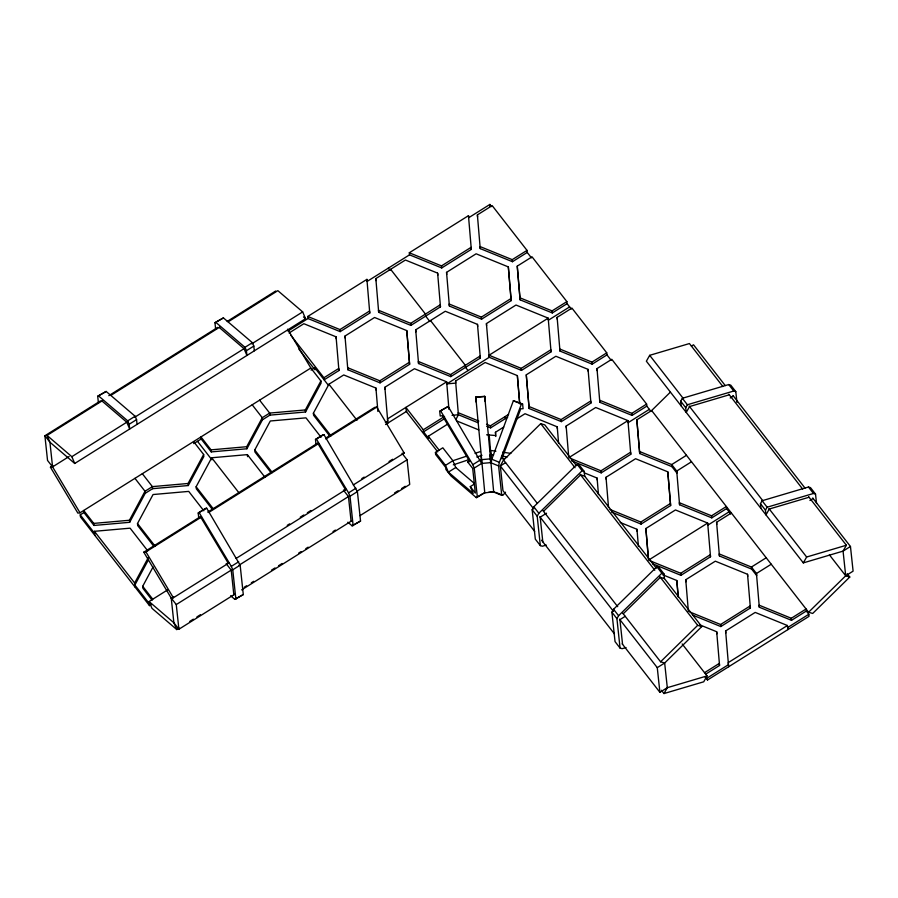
<?xml version="1.0" encoding="UTF-8"?>
<svg xmlns="http://www.w3.org/2000/svg" width="898" height="898" viewBox="0 0 898 898"><rect width="100%" height="100%" fill="white"/><g stroke="black" fill="none" stroke-linecap="round" stroke-linejoin="round"><path stroke-width="1.35" d="M474.38 483.45L455.769 467.51L452.884 460.719L442.826 447.799L435.429 452.435L435.642 454.489L445.7 467.42L445.924 469.474L450.953 475.929L476.322 497.649L484.774 492.845L475.783 397.107L484.707 396.321L485.156 401.462M476.243 402.248L475.783 397.107M505.552 492.205L502.914 495.303L501.746 495.337L493.698 492.059L484.707 396.321M480.969 455.713L481.575 461.909M483.708 493.013L484.808 492.654M489.893 454.927L490.6 462.448M484.774 492.845L493.72 491.868L488.624 492.317M477.388 497.481L474.245 468.071L481.631 463.435L490.555 462.65L513.375 400.733L522.591 403.977L523.107 408.725L520.773 408.792L501.881 458.777L504.205 458.721L500.321 465.961L502.959 490.634L534.692 531.414M501.746 495.337L498.603 465.927L499.389 462.335L521.435 404.01L522.591 403.977M93.987 525.453L93.762 523.399L83.705 510.479L83.929 512.534L93.987 525.453L129.66 522.31L129.435 520.256L145.005 491.262L152.391 486.626L188.075 483.483L203.633 454.489L193.575 441.569L193.788 443.623M129.66 522.31L145.218 493.316L152.615 488.68L188.288 485.537L203.846 456.543L203.633 454.489M153.637 546.051L137.708 525.588L137.495 523.534L153.053 494.54L188.726 491.397L203.812 510.782M135.093 587.124L134.655 583.004L148.271 557.636M148.484 559.701L134.868 585.058L149.281 603.579L149.506 605.634L151.347 604.477M152.144 600.19L142.928 588.336L142.703 586.282L153.075 566.952M212.265 509.278L196.336 488.815L196.123 486.761L211.681 457.767L247.354 454.624L264.955 477.242M211.243 451.907L211.03 449.853L200.972 436.933L201.186 438.987L211.243 451.907L246.916 448.764L246.703 446.71L262.261 417.716L269.658 413.08L305.331 409.937L320.889 380.954L310.831 368.023L287.607 329.184M246.916 448.764L262.474 419.781L269.871 415.134L305.545 411.991L321.114 383.008L320.889 380.954M270.893 472.505L254.976 452.042L254.751 449.988L270.309 420.994L305.982 417.851L321.069 437.236M329.521 435.732L313.604 415.269L313.38 413.215L328.937 384.221L343.732 374.949L375.936 388.059L376.161 390.114M455.825 419.591L458.418 414.753L455.567 381.044L485.144 362.489L517.36 375.6L519.751 403.808M546.31 545.075L542.37 546.231L540.338 545.614L535.309 539.148L532.166 509.738L533.816 506.798L577.111 464.3L579.154 464.917L584.183 471.383L584.688 476.12L580.613 474.885L543.503 511.321M540.338 545.614L537.195 516.204L538.845 513.263L582.14 470.754L584.183 471.383M722.879 386.544L689.428 343.552L649.692 355.327L646.369 361.198L803.328 562.889L843.065 551.125L850.462 546.489L812.724 497.997M681.212 405.975L680.706 401.226L682.357 398.285L728.727 384.557L730.77 385.175L735.799 391.64L736.944 402.338M729.299 394.783L689.552 406.558L686.24 412.429L685.735 407.692L687.385 404.751L733.756 391.023L735.799 391.64M626.041 647.537L622.112 648.693L620.069 648.075L615.04 641.61L611.897 612.2L613.559 609.259L656.853 566.761L658.885 567.379L663.914 573.833L664.419 578.581L660.344 577.347L623.234 613.783M620.069 648.075L616.926 618.666L618.587 615.725L661.871 573.216L663.914 573.833M760.943 508.436L760.438 503.688L762.099 500.747L808.458 487.019L810.501 487.636L815.53 494.102L816.529 503.452M809.031 497.245L769.294 509.02L765.972 514.891L765.466 510.143L767.128 507.213L813.487 493.473L815.53 494.102M661.411 690.259L663.981 693.559L667.304 687.688L664.666 663.016L701.776 626.58L664.037 578.087M682.177 643.956L707.052 675.913L703.729 681.795L663.981 693.559M803.328 562.889L806.64 557.018L846.387 545.243L808.649 496.751M846.387 545.243L843.065 551.125L845.703 575.786L808.593 612.223L651.645 410.532L670.2 392.314M576.55 465.669L544.817 424.9L540.742 423.654L503.632 460.09L537.083 503.071M622.853 613.278L660.591 661.781L697.701 625.345L701.776 626.58M847.207 573.721L849.777 577.032L812.679 613.469L808.593 612.223M98.421 402.933L97.702 396.254L106.166 391.449L135.115 416.234L136.563 419.624L137.068 424.372M215.677 329.386L214.959 322.708L223.422 317.903L252.372 342.688L253.82 346.078L254.325 350.826M97.702 396.254L106.166 391.449M214.959 322.708L223.422 317.903M310.831 368.023L80.012 512.792L52.567 466.881L47.538 460.427L44.9 435.755L100.531 400.867M108.815 395.67L217.72 327.366M227.194 321.428L275.72 290.986M80.012 512.792L77.879 513.128L50.434 467.218L52.567 466.881L49.929 442.22L47.033 435.429L102.664 400.53M110.948 395.333L219.853 327.04M228.137 321.843L277.852 290.66L302.671 311.898L305.556 318.689L74.736 463.469L49.929 442.22L44.9 435.755M50.434 467.218L52.802 465.725M52.567 466.881L69.135 456.487M98.769 396.085L127.718 420.87L135.115 416.234M216.025 322.539L244.974 347.324L252.372 342.688M47.033 435.429L71.84 456.678L127.482 421.779M134.577 417.323L244.66 348.278M251.766 343.822L302.671 311.898M101.968 400.979L126.775 422.217L129.671 429.008L129.166 424.26L136.563 419.624M219.224 327.433L244.032 348.671L246.928 355.462L246.422 350.714L253.82 346.078M366.912 279.368L369.763 313.088L340.185 331.631L307.969 318.532L307.756 316.466L366.912 279.368L367.136 281.422L409.522 254.841L441.737 267.941L471.315 249.386L468.464 215.677L409.308 252.776L409.522 254.841M287.955 331.081L307.969 318.532M491.554 206.596L489.881 204.441L468.689 217.731L468.464 215.677M289.077 332.99L303.861 323.718L336.077 336.829L336.29 338.883M437.629 273.138L440.469 306.847L410.891 325.402L378.687 312.302L375.835 278.582L405.413 260.027L437.629 273.138L437.842 275.192M527.227 252.439L512.444 261.711L480.228 248.6L477.388 214.891L492.171 205.608L527.014 250.385L527.227 252.439L531.425 257.827M307.756 316.466L339.96 329.577L369.549 311.022L369.763 313.088M409.308 252.776L441.513 265.887L471.091 247.332L471.315 249.386M347.84 369.751L344.989 336.043L374.578 317.488L406.783 330.599L409.634 364.307L380.056 382.862L347.84 369.751L347.627 367.697L379.832 380.808L409.409 362.253L406.783 330.599M449.393 306.061L446.542 272.352L476.12 253.797L508.335 266.908L511.175 300.617L481.597 319.172L449.393 306.061L449.168 304.007L481.384 317.117L510.962 298.563L508.335 266.908M149.506 605.634L80.45 516.9L80.236 514.846L83.929 512.534M194.72 443.04L201.186 438.987M311.056 370.077L314.749 367.765L328.32 385.208M323.909 377.766L338.703 368.483L338.928 370.537L324.133 379.82L323.909 377.766L290.772 335.179M378.687 312.302L378.462 310.237L410.678 323.347L440.256 304.792L440.469 306.847M480.228 248.6L480.015 246.546L512.219 259.657L527.014 250.385M477.489 324.369L480.34 358.078L450.762 376.632L418.547 363.522L415.695 329.813L445.285 311.258L477.489 324.369L477.714 326.423M567.098 303.67L552.304 312.942L520.099 299.831L517.248 266.122L532.043 256.839L566.874 301.616L567.098 303.67L571.285 309.047M385.354 422.464L387.712 420.982L384.86 387.274L414.438 368.719L446.654 381.83L446.867 383.884L455.791 383.098L455.567 381.044M446.867 383.884L489.253 357.292L486.413 323.583L515.991 305.028L548.195 318.139L548.42 320.193L569.613 306.903M233.839 594.779L231.201 570.118L226.173 563.652L228.305 563.327L200.86 517.416L198.727 517.742L198.211 512.994L205.608 508.358L206.675 508.189L240.148 565.145L243.291 594.566L234.827 599.37L230.606 595.744M351.096 521.233L348.458 496.572L343.429 490.106L345.562 489.78L318.116 443.87L315.984 444.196L315.479 439.448L322.876 434.812L323.942 434.654L357.404 491.61L360.547 521.02L352.083 525.824L347.863 522.198M198.211 512.994L206.675 508.189M315.479 439.448L323.942 434.654M234.535 594.341L178.904 629.229L176.266 604.567L171.237 598.102L143.792 552.191L200.613 516.563M207.707 512.107L318.094 442.871M326.086 437.865L374.612 407.423L376.745 407.097L404.19 453.007L353.296 484.931M143.792 552.191L145.925 551.866L201.556 516.979M208.662 512.522L318.745 443.477M325.851 439.021L376.745 407.097M418.547 363.522L418.333 361.467L450.538 374.578L480.116 356.023L480.34 358.078M519.875 297.777L552.09 310.888L566.874 301.616M489.04 355.238L548.195 318.139L551.046 351.848L521.469 370.403L489.253 357.292L489.04 355.238L521.244 368.348L550.833 349.793L551.046 351.848M385.579 424.518L406.861 411.172M606.969 354.901L592.175 364.173L559.97 351.062L557.119 317.353L571.903 308.07L606.745 352.847L606.969 354.901L611.156 360.278M474.526 483.955L470.294 486.604L475.323 493.069L472.685 468.397L467.656 461.942L469.789 461.606L442.344 415.695L440.211 416.032L439.706 411.284L448.169 406.48L481.631 463.435M439.706 411.284L448.169 406.48M179.14 628.072L176.771 629.565L151.953 608.316L149.068 601.525L168.005 589.649M447.226 424.395L428.324 436.248L428.548 438.303L423.519 431.837L423.295 429.783L444.555 416.448M423.519 431.837L444.779 418.502M588.067 369.37L590.918 403.079L561.34 421.633L529.124 408.523L526.273 374.814L555.862 356.259L588.067 369.37L588.291 371.424M176.771 629.565L173.875 622.774L171.237 598.102L173.606 596.62M287.237 525.352L289.605 523.871M300.258 517.181L303.816 514.958M307.363 512.724L310.91 510.502M361.815 478.578L364.184 477.096M389.036 461.505L392.594 459.271M171.237 598.102L173.37 597.776L229.001 562.889M236.107 558.433L346.19 489.388M235.893 599.202L232.75 569.792L231.302 566.391L238.7 561.755M353.15 525.656L350.007 496.246L348.559 492.845L355.956 488.209M176.266 604.567L231.897 569.68M239.003 565.224L349.086 496.179M357.37 490.981L407.086 459.798L402.057 453.333L404.19 453.007M232.75 569.792L240.148 565.145M350.007 496.246L357.404 491.61M486.536 424.238L490.409 425.809L508.605 414.393M559.97 351.062L559.746 349.008L591.962 362.119L606.745 352.847M486.761 426.292L490.622 427.863L507.696 417.166M189.792 621.394L193.339 619.171M196.898 616.937L200.445 614.715M244.245 587.247L246.602 585.765M251.339 582.791L253.707 581.309M271.465 570.174L275.012 567.94M278.571 565.718L282.118 563.484M298.686 553.089L301.055 551.608M305.791 548.644L308.16 547.151M333.012 531.56L335.381 530.078M394.57 492.957L398.117 490.735M401.675 488.501L405.223 486.278M241.641 589.885L351.724 520.84M360.008 515.643L409.724 484.46L407.086 459.798M495.831 436.495L495.438 432.275L503.722 427.078M515.553 419.658L525.016 413.72L557.22 426.831L557.445 428.885M646.829 406.132L632.046 415.404L599.83 402.293L596.99 368.584L611.774 359.301L646.616 404.078L646.829 406.132L651.028 411.509M470.294 486.604L473.19 493.395L448.383 472.146L445.487 465.355L452.884 460.719L467.218 455.948M234.827 599.37L243.291 594.566M352.083 525.824L360.547 521.02M448.383 472.146L455.769 467.51M467.656 461.942L469.777 460.618M474.245 468.071L472.797 464.681L480.183 460.045M528.911 406.468L561.115 419.579L590.693 401.024L590.918 403.079M505.596 462.65L500.321 465.961L533.771 508.953M691.393 346.123L693.514 344.798L725.247 385.579M568.659 456.33L566.144 426.045L595.722 407.49L627.938 420.601L628.151 422.655L649.344 409.353M476.322 497.649L482.653 493.676M599.83 402.293L599.617 400.239L631.822 413.349L646.616 404.078M568.771 457.699L627.938 420.601L630.778 454.309L601.2 472.864L571.566 460.809M639.477 451.469L671.693 464.58L676.722 471.046L676.935 473.1L671.906 466.634L639.702 453.524L636.85 419.815L651.645 410.532M570.062 458.227L600.986 470.81L630.564 452.255L630.778 454.309M546.523 513.218L540.181 517.192L542.819 541.864M730.209 398.016L733.374 396.029M608.53 507.55L606.015 477.276L635.593 458.721L667.798 471.832L670.649 505.54L641.071 524.095L611.437 512.04M686.476 455.297L671.693 464.58L671.906 466.634M691.505 461.763L676.722 471.046L679.573 504.755L711.777 517.865L726.572 508.594L726.347 506.528L711.553 515.811L679.348 502.7L679.573 504.755M609.933 509.458L640.846 522.041L670.436 503.486L667.798 471.832M648.39 558.781L645.875 528.507L675.453 509.952L707.669 523.051L707.882 525.117L729.086 511.815M648.513 560.161L707.669 523.051L710.52 556.771L680.942 575.326L652.588 563.787M719.433 555.985L719.219 553.931L751.424 567.042L756.453 573.496L756.677 575.562L751.648 569.096L719.433 555.985L716.582 522.266L731.376 512.994M649.793 560.689L680.718 573.272L710.296 554.717L710.52 556.771M625.199 616.342L619.923 619.654L622.561 644.326M809.94 500.478L813.117 498.491M688.373 611.392L685.746 579.726L715.324 561.183L747.54 574.282L747.753 576.348M766.219 557.759L751.424 567.042L751.648 569.096M771.247 564.225L756.453 573.496L759.304 607.216L791.508 620.327L806.303 611.044L806.078 608.99L791.295 618.273L759.079 605.162L759.304 607.216M689.664 611.92L720.589 624.503L750.167 605.948L750.38 608.002L720.802 626.557L692.459 615.018M707.052 675.913L667.304 687.688L659.907 692.324L657.269 667.652L664.666 663.016L660.591 661.781M806.303 611.044L808.817 614.277L809.042 616.331L707.489 680.022L707.265 677.968L728.458 664.677L725.618 630.957L755.196 612.414L787.4 625.513L787.838 629.633M829.404 554.852L845.703 575.786L853.1 571.15L850.462 546.489M704.537 672.681L719.32 663.409L719.545 665.463L705.895 674.028M787.4 625.513L728.244 662.623L728.682 666.731M787.625 627.567L808.817 614.277M475.042 453.355L480.262 451.615M453.322 464.838L468.969 459.63M476.793 457.026L482.002 455.297M475.76 397.309L484.673 396.523M452.042 415.314L458.418 414.753L477.747 422.621M211.03 449.853L246.703 446.71M486.615 434.789L495.707 435.53M481.283 459.675L490.196 458.889M93.762 523.399L129.435 520.256M94.862 535.421L94.425 531.313L130.098 528.17L147.699 550.788M493.698 492.059L494.865 492.025M495.909 451.2L490.488 450.403L489.163 434.565M502.689 452.188L510.827 453.389M491.487 462.032L490.488 450.403L490.925 454.511L493.631 454.904M501.769 456.105L507.202 456.902M845.703 575.786L849.777 577.032M513.375 400.733L521.435 404.01M478.814 421.095L458.193 412.698L458.418 414.753M456.88 420.994L478.791 429.906M584.205 472.808L597.091 478.062L597.316 480.116M501.903 457.778L504.205 458.721M491.341 459.058L499.389 462.335M490.555 462.65L498.603 465.927M620.215 522.468L636.963 529.292L637.176 531.347M496.01 492.497L501.758 494.843M662.657 574.754L676.823 580.512L678.192 596.339M699.946 624.929L716.694 631.743L716.918 633.808M303.49 316.927L305.556 318.689M149.068 601.525L173.875 622.774L178.904 629.229M728.727 384.557L733.756 391.023M808.458 487.019L813.487 493.473M732.959 395.49L805.012 488.074M728.884 394.256L802.644 489.04M649.692 355.327L683.142 398.308M689.136 406.019L762.896 500.803M768.901 508.526L806.64 557.018M682.357 398.285L687.385 404.751M762.099 500.747L767.128 507.213M680.706 401.226L685.735 407.692M760.438 503.688L765.466 510.143M726.572 508.594L730.759 513.97M577.111 464.3L582.14 470.754M656.853 566.761L661.871 573.216M584.272 475.592L656.315 568.176M540.742 423.654L575.046 467.735M580.198 474.346L654.81 570.241M659.963 576.853L697.701 625.345M390.619 269.299L425.461 314.076L425.686 316.13L429.873 321.518M430.49 320.53L465.332 365.306L465.546 367.361L468.06 370.593M388.329 268.132L390.001 270.287M704.975 676.8L707.489 680.022M543.088 510.782L617.701 606.666M533.816 506.798L538.845 513.263M613.559 609.259L618.587 615.725M539.777 516.664L613.536 611.448M619.53 619.16L657.269 667.652M532.166 509.738L537.195 516.204M611.897 612.2L616.926 618.666M541.55 540.226L614.457 633.909M622.168 643.832L659.907 692.324M423.295 429.783L405.885 407.4L406.323 411.509L437.73 451.874M428.324 436.248L439.122 450.123M435.429 452.435L445.487 465.355M328.937 384.221L356.977 420.264M298.866 349.12L314.154 368.775M313.38 413.215L330.98 435.833M259.601 400.16L269.658 413.08L269.871 415.134M252.203 404.796L262.261 417.716L262.474 419.781M254.751 449.988L272.352 472.606M211.681 457.767L239.07 492.968M197.493 441.311L211.906 459.821M196.123 486.761L212.882 508.302M142.344 473.706L152.391 486.626L152.615 488.68M134.947 478.342L145.005 491.262L145.218 493.316M137.495 523.534L155.096 546.152M142.703 586.282L152.761 599.213M94.425 531.313L134.655 583.004M80.236 514.846L94.638 533.367M440.772 411.116L472.797 464.681M316.545 439.29L348.559 492.845M199.289 512.837L231.302 566.391M145.925 551.866L173.37 597.776M244.974 347.324L246.422 350.714M127.718 420.87L129.166 424.26M71.84 456.678L74.736 463.469M791.295 618.273L791.508 620.327M716.582 522.266L716.806 524.331M725.618 630.957L725.831 633.023M711.553 515.811L711.777 517.865M720.589 624.503L720.802 626.557M685.746 579.726L685.96 581.792M680.718 573.272L680.942 575.326M670.436 503.486L670.649 505.54M636.85 419.815L639.702 453.524M645.875 528.507L648.39 558.085M631.822 413.349L632.046 415.404M640.846 522.041L641.071 524.095M596.99 368.584L597.204 370.638M606.015 477.276L606.229 479.33M591.962 362.119L592.175 364.173M600.986 470.81L601.2 472.864M557.119 317.353L557.332 319.407M566.144 426.045L566.369 428.099M552.09 310.888L552.304 312.942M561.115 419.579L561.34 421.633M517.248 266.122L520.099 299.831M526.273 374.814L529.124 408.523M512.219 259.657L512.444 261.711M521.244 368.348L521.469 370.403M510.962 298.563L511.175 300.617M489.881 204.441L490.095 206.495M505.192 416.537L505.417 418.591M477.388 214.891L477.601 216.946M486.413 323.583L486.626 325.637M495.438 432.275L495.651 434.329M481.384 317.117L481.597 319.172M490.409 425.809L490.622 427.863M446.542 272.352L446.766 274.406M441.513 265.887L441.737 267.941M450.538 374.578L450.762 376.632M415.695 329.813L415.92 331.867M410.678 323.347L410.891 325.402M409.409 362.253L409.634 364.307M375.835 278.582L376.049 280.636M384.86 387.274L385.085 389.328M387.925 423.048L387.487 418.928L446.654 381.83L448.933 409.353M379.832 380.808L380.056 382.862M344.989 336.043L345.214 338.097M339.96 329.577L340.185 331.631M314.749 367.765L314.974 369.819M305.331 409.937L305.545 411.991M247.354 454.624L247.579 456.678M188.075 483.483L188.288 485.537M747.54 574.282L750.38 608.002M716.694 631.743L719.545 665.463M676.823 580.512L678.203 597.035M636.963 529.292L638.433 546.489M597.091 478.062L598.461 494.574M557.22 426.831L558.601 443.343M517.36 375.6L519.639 403.123M490.925 454.511L491.251 458.463M375.936 388.059L377.89 411.464M336.077 336.829L338.928 370.537"/></g></svg>
